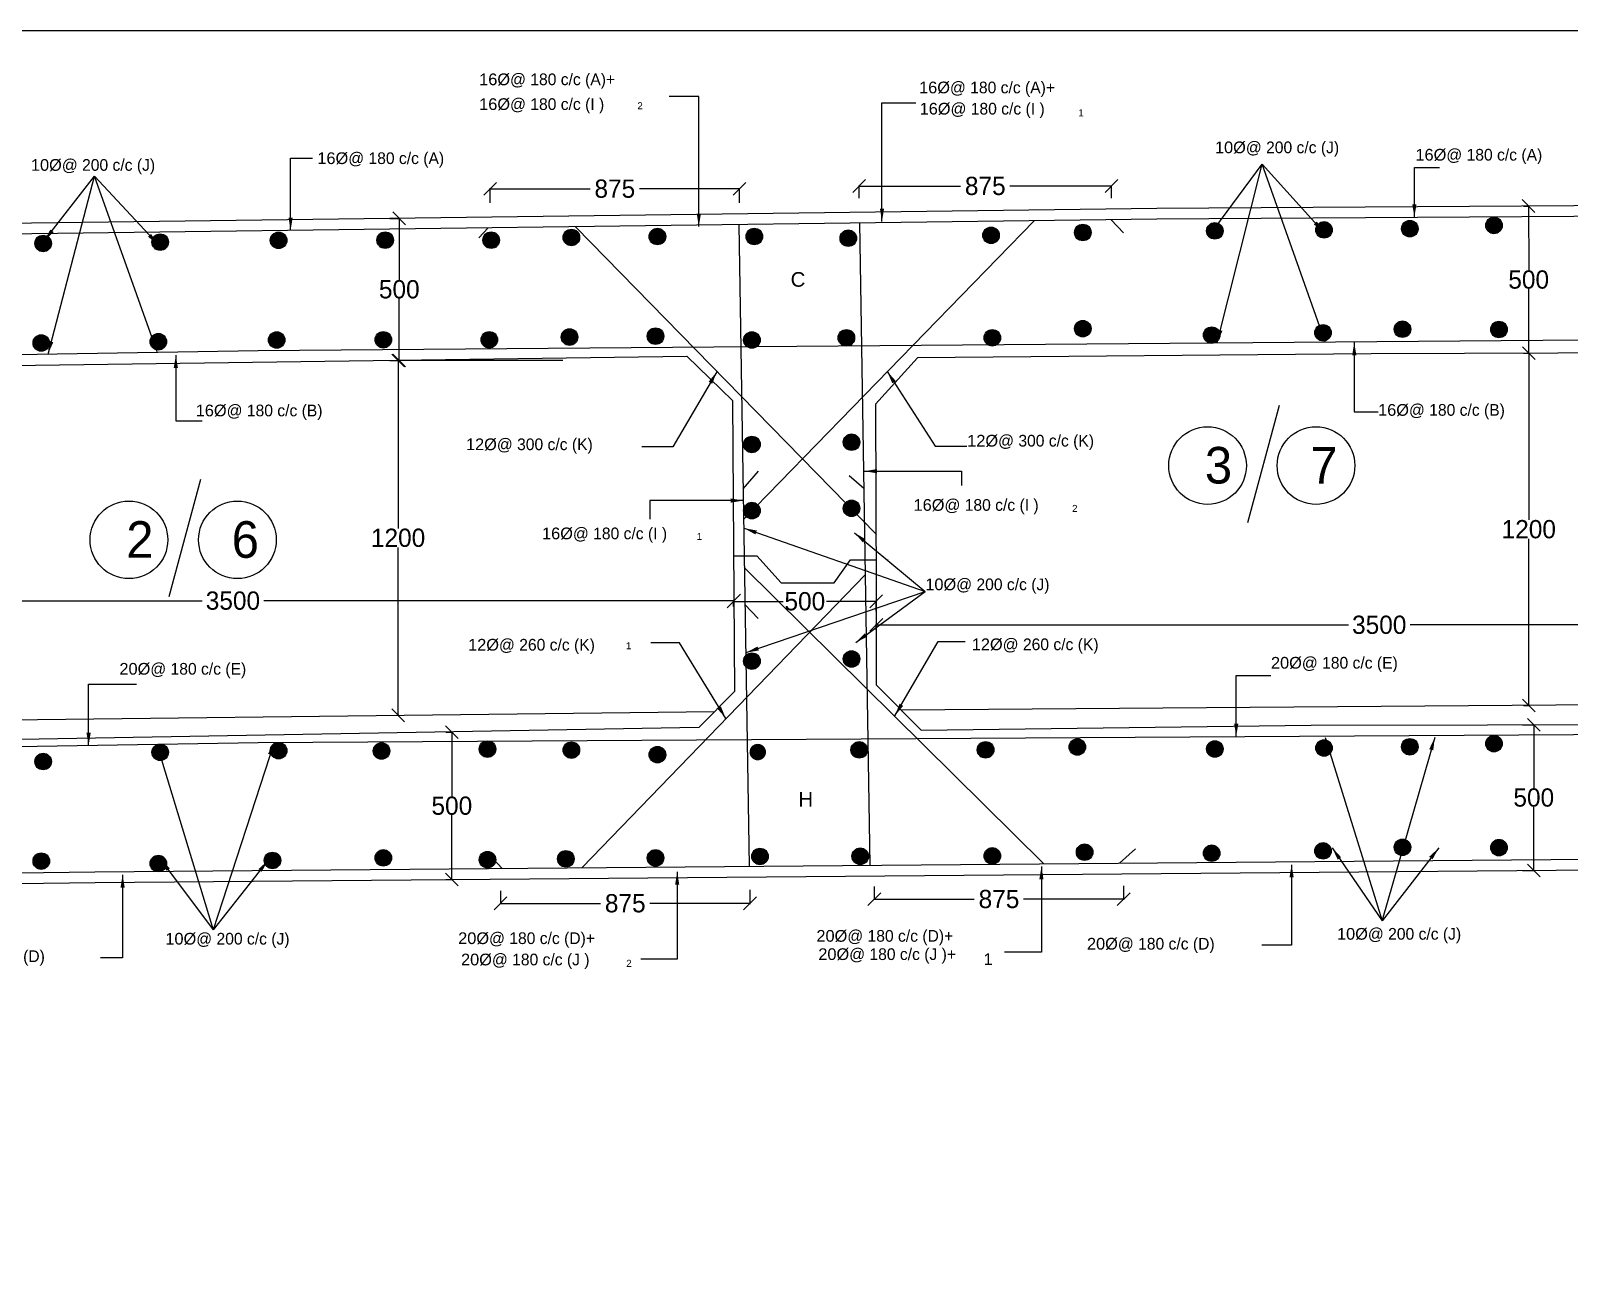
# Model space of a CAD drawing. Header units: inches. Extents: x 36 to 1751, y 50 to 883.
# Drawn here: x 513.8 to 935.1, y 542.3 to 882.6 of the extents above; entities that cross this region are included whole.
import ezdxf

# ---------------------------------------------------------------- set-up
doc = ezdxf.new("R2010")
doc.units = ezdxf.units.IN
doc.header["$MEASUREMENT"] = 0
for name, color, linetype in [('DIMENSION', 7, 'Continuous'), ('DRAWING', 2, 'Continuous'), ('HATCH', 7, 'Continuous'), ('TEXT', 7, 'Continuous')]:
    doc.layers.add(name, color=color, linetype=linetype)
doc.dimstyles.get("Standard").update_dxf_attribs({"dimtxt": 5, "dimasz": 3.5, "dimexe": 0.18, "dimexo": 0.0625, "dimgap": 0.09, "dimtad": 0, "dimtih": 1, "dimtoh": 1, "dimdec": 4, "dimzin": 0, "dimdsep": 46, "dimlunit": 4, "dimtxsty": 'Standard', "dimblk": 'OBLIQUE', "dimcen": 0.09, "dimadec": 0, "dimazin": 0, "dimtfac": 1, "dimtdec": 4, "dimtofl": 0, "dimtmove": 0, "dimatfit": 3, "dimfxl": 1, "dimtolj": 1, "dimtzin": 0, "dimarcsym": 0})

# ---------------------------------------------------------------- blocks, each defined once
blk = doc.blocks.new('_Oblique')
at = {"color": 0, "linetype": 'ByBlock', "lineweight": -2}
blk.add_line((-0.5, -0.5), (0.5, 0.5), dxfattribs=at)
blk = doc.blocks.new('*D45')
at = {"layer": 'Defpoints', "color": 0, "transparency": 16777216}
for p in [(707.9, 839.37), (639.66, 835.44), (707.9, 835.44)]:
    blk.add_point(p, dxfattribs=at)
at = {"layer": 'DIMENSION', "color": 0, "lineweight": -2, "transparency": 16777216}
for p, q in [((639.66, 835.5), (639.66, 839.55)), ((639.66, 839.37), (667.02, 839.37)), ((707.9, 839.37), (680.53, 839.37)), ((707.9, 835.5), (707.9, 839.55))]:
    blk.add_line(p, q, dxfattribs=at)
at = {"layer": 'DIMENSION', "color": 0, "lineweight": -2, "transparency": 16777216, "xscale": 3.5, "yscale": 3.5, "zscale": 3.5, "rotation": 180}
blk.add_blockref('_Oblique', (639.66, 839.37), dxfattribs=at)
at = {"layer": 'DIMENSION', "color": 0, "lineweight": -2, "transparency": 16777216, "xscale": 3.5, "yscale": 3.5, "zscale": 3.5}
blk.add_blockref('_Oblique', (707.9, 839.37), dxfattribs=at)
at = {"layer": 'DIMENSION', "color": 0, "transparency": 16777216, "insert": (673.78, 839.37), "char_height": 5, "attachment_point": 5}
blk.add_mtext('\\A1;875', dxfattribs=at)
blk = doc.blocks.new('*D46')
at = {"layer": 'Defpoints', "color": 0, "transparency": 16777216}
for p in [(809.77, 840.12), (740.67, 836.74), (809.77, 836.74)]:
    blk.add_point(p, dxfattribs=at)
at = {"layer": 'DIMENSION', "color": 0, "lineweight": -2, "transparency": 16777216}
for p, q in [((740.67, 836.8), (740.67, 840.3)), ((740.67, 840.12), (768.46, 840.12)), ((809.77, 840.12), (781.97, 840.12)), ((809.77, 836.8), (809.77, 840.3))]:
    blk.add_line(p, q, dxfattribs=at)
at = {"layer": 'DIMENSION', "color": 0, "lineweight": -2, "transparency": 16777216, "xscale": 3.5, "yscale": 3.5, "zscale": 3.5, "rotation": 180}
blk.add_blockref('_Oblique', (740.67, 840.12), dxfattribs=at)
at = {"layer": 'DIMENSION', "color": 0, "lineweight": -2, "transparency": 16777216, "xscale": 3.5, "yscale": 3.5, "zscale": 3.5}
blk.add_blockref('_Oblique', (809.77, 840.12), dxfattribs=at)
at = {"layer": 'DIMENSION', "color": 0, "transparency": 16777216, "insert": (775.22, 840.12), "char_height": 5, "attachment_point": 5}
blk.add_mtext('\\A1;875', dxfattribs=at)
blk = doc.blocks.new('*D49')
at = {"layer": 'Defpoints', "color": 0, "transparency": 16777216}
for p in [(642.49, 647.18), (710.78, 647.4), (710.78, 643.65)]:
    blk.add_point(p, dxfattribs=at)
at = {"layer": 'DRAWING', "color": 0, "lineweight": -2, "transparency": 16777216}
for p, q in [((642.49, 647.11), (642.49, 643.47)), ((710.78, 647.33), (710.78, 643.47)), ((642.49, 643.65), (669.88, 643.65)), ((710.78, 643.65), (683.39, 643.65))]:
    blk.add_line(p, q, dxfattribs=at)
at = {"layer": 'DRAWING', "color": 0, "lineweight": -2, "transparency": 16777216, "xscale": 3.5, "yscale": 3.5, "zscale": 3.5, "rotation": 180}
blk.add_blockref('_Oblique', (642.49, 643.65), dxfattribs=at)
at = {"layer": 'DRAWING', "color": 0, "lineweight": -2, "transparency": 16777216, "xscale": 3.5, "yscale": 3.5, "zscale": 3.5}
blk.add_blockref('_Oblique', (710.78, 643.65), dxfattribs=at)
at = {"layer": 'DRAWING', "color": 0, "transparency": 16777216, "insert": (676.63, 643.65), "char_height": 5, "attachment_point": 5}
blk.add_mtext('\\A1;875', dxfattribs=at)
blk = doc.blocks.new('*D50')
at = {"layer": 'Defpoints', "color": 0, "transparency": 16777216}
for p in [(744.83, 648.33), (813.12, 648.56), (813.12, 644.81)]:
    blk.add_point(p, dxfattribs=at)
at = {"layer": 'DRAWING', "color": 0, "lineweight": -2, "transparency": 16777216}
for p, q in [((744.83, 648.27), (744.83, 644.63)), ((744.83, 644.81), (772.22, 644.81)), ((813.12, 644.81), (785.73, 644.81)), ((813.12, 648.49), (813.12, 644.63))]:
    blk.add_line(p, q, dxfattribs=at)
at = {"layer": 'DRAWING', "color": 0, "lineweight": -2, "transparency": 16777216, "xscale": 3.5, "yscale": 3.5, "zscale": 3.5, "rotation": 180}
blk.add_blockref('_Oblique', (744.83, 644.81), dxfattribs=at)
at = {"layer": 'DRAWING', "color": 0, "lineweight": -2, "transparency": 16777216, "xscale": 3.5, "yscale": 3.5, "zscale": 3.5}
blk.add_blockref('_Oblique', (813.12, 644.81), dxfattribs=at)
at = {"layer": 'DRAWING', "color": 0, "transparency": 16777216, "insert": (778.98, 644.81), "char_height": 5, "attachment_point": 5}
blk.add_mtext('\\A1;875', dxfattribs=at)
blk = doc.blocks.new('*D54')
at = {"layer": 'Defpoints', "color": 0, "transparency": 16777216}
for p in [(627.43, 690.56), (627.43, 650.18), (629.15, 650.18)]:
    blk.add_point(p, dxfattribs=at)
at = {"layer": 'DIMENSION', "color": 0, "lineweight": -2, "transparency": 16777216}
for p, q in [((627.49, 690.56), (629.33, 690.56)), ((629.15, 690.56), (629.15, 672.96)), ((629.15, 650.18), (629.15, 667.78)), ((627.49, 650.18), (629.33, 650.18))]:
    blk.add_line(p, q, dxfattribs=at)
at = {"layer": 'DIMENSION', "color": 0, "lineweight": -2, "transparency": 16777216, "xscale": 3.5, "yscale": 3.5, "zscale": 3.5}
for p, rotation in [((629.15, 690.56), 90), ((629.15, 650.18), 270)]:
    blk.add_blockref('_Oblique', p, dxfattribs=dict(at, rotation=rotation))
at = {"layer": 'DIMENSION', "color": 0, "transparency": 16777216, "insert": (629.15, 670.37), "char_height": 5, "attachment_point": 5}
blk.add_mtext('\\A1;500', dxfattribs=at)
blk = doc.blocks.new('*D55')
at = {"layer": 'Defpoints', "color": 0, "transparency": 16777216}
for p in [(612.1, 831.26), (612.1, 792.35), (614.75, 792.35)]:
    blk.add_point(p, dxfattribs=at)
at = {"layer": 'DIMENSION', "color": 0, "lineweight": -2, "transparency": 16777216}
for p, q in [((612.16, 831.26), (614.93, 831.26)), ((614.75, 831.26), (614.75, 814.4)), ((614.75, 792.35), (614.75, 809.22)), ((612.16, 792.35), (614.93, 792.35))]:
    blk.add_line(p, q, dxfattribs=at)
at = {"layer": 'DIMENSION', "color": 0, "lineweight": -2, "transparency": 16777216, "xscale": 3.5, "yscale": 3.5, "zscale": 3.5}
for p, rotation in [((614.75, 831.26), 90), ((614.75, 792.35), 270)]:
    blk.add_blockref('_Oblique', p, dxfattribs=dict(at, rotation=rotation))
at = {"layer": 'DIMENSION', "color": 0, "transparency": 16777216, "insert": (614.75, 811.81), "char_height": 5, "attachment_point": 5}
blk.add_mtext('\\A1;500', dxfattribs=at)
blk = doc.blocks.new('*D56')
at = {"layer": 'Defpoints', "color": 0, "transparency": 16777216}
for p in [(659.62, 792.35), (614.43, 695.15), (614.68, 695.15)]:
    blk.add_point(p, dxfattribs=at)
at = {"layer": 'DIMENSION', "color": 0, "lineweight": -2, "transparency": 16777216}
for p, q in [((659.56, 792.35), (614.25, 792.35)), ((614.43, 792.35), (614.43, 746.34)), ((614.43, 695.15), (614.43, 741.16)), ((614.62, 695.15), (614.25, 695.15))]:
    blk.add_line(p, q, dxfattribs=at)
at = {"layer": 'DIMENSION', "color": 0, "lineweight": -2, "transparency": 16777216, "xscale": 3.5, "yscale": 3.5, "zscale": 3.5}
for p, rotation in [((614.43, 792.35), 90), ((614.43, 695.15), 270)]:
    blk.add_blockref('_Oblique', p, dxfattribs=dict(at, rotation=rotation))
at = {"layer": 'DIMENSION', "color": 0, "transparency": 16777216, "insert": (614.43, 743.75), "char_height": 5, "attachment_point": 5}
blk.add_mtext('\\A1;1200', dxfattribs=at)
blk = doc.blocks.new('*D60')
at = {"layer": 'Defpoints', "color": 0, "transparency": 16777216}
for p in [(431.95, 725.1), (706.45, 726.54), (706.45, 725.1)]:
    blk.add_point(p, dxfattribs=at)
at = {"layer": 'DIMENSION', "color": 0, "lineweight": -2, "transparency": 16777216}
for p, q in [((431.95, 725.16), (431.95, 726.72)), ((431.95, 726.54), (560.78, 726.54)), ((706.45, 726.54), (577.62, 726.54)), ((706.45, 725.16), (706.45, 726.72))]:
    blk.add_line(p, q, dxfattribs=at)
at = {"layer": 'DIMENSION', "color": 0, "lineweight": -2, "transparency": 16777216, "xscale": 3.5, "yscale": 3.5, "zscale": 3.5, "rotation": 180}
blk.add_blockref('_Oblique', (431.95, 726.54), dxfattribs=at)
at = {"layer": 'DIMENSION', "color": 0, "lineweight": -2, "transparency": 16777216, "xscale": 3.5, "yscale": 3.5, "zscale": 3.5}
blk.add_blockref('_Oblique', (706.45, 726.54), dxfattribs=at)
at = {"layer": 'DIMENSION', "color": 0, "transparency": 16777216, "insert": (569.2, 726.54), "char_height": 5, "attachment_point": 5}
blk.add_mtext('\\A1;3500', dxfattribs=at)
blk = doc.blocks.new('*D61')
at = {"layer": 'Defpoints', "color": 0, "transparency": 16777216}
for p in [(745.38, 718.48), (1020.83, 719.92), (1020.83, 718.48)]:
    blk.add_point(p, dxfattribs=at)
at = {"layer": 'DRAWING', "color": 0, "lineweight": -2, "transparency": 16777216}
for p, q in [((745.38, 718.54), (745.38, 720.1)), ((745.38, 719.92), (874.68, 719.92)), ((1020.83, 719.92), (891.53, 719.92)), ((1020.83, 718.54), (1020.83, 720.1))]:
    blk.add_line(p, q, dxfattribs=at)
at = {"layer": 'DRAWING', "color": 0, "lineweight": -2, "transparency": 16777216, "xscale": 3.5, "yscale": 3.5, "zscale": 3.5, "rotation": 180}
blk.add_blockref('_Oblique', (745.38, 719.92), dxfattribs=at)
at = {"layer": 'DRAWING', "color": 0, "lineweight": -2, "transparency": 16777216, "xscale": 3.5, "yscale": 3.5, "zscale": 3.5}
blk.add_blockref('_Oblique', (1020.83, 719.92), dxfattribs=at)
at = {"layer": 'DRAWING', "color": 0, "transparency": 16777216, "insert": (883.1, 719.92), "char_height": 5, "attachment_point": 5}
blk.add_mtext('\\A1;3500', dxfattribs=at)
blk = doc.blocks.new('*D100')
at = {"layer": 'Defpoints', "color": 0, "transparency": 16777216}
for p in [(922.51, 794.32), (924.06, 794.32), (922.51, 697.87)]:
    blk.add_point(p, dxfattribs=at)
at = {"layer": 'DIMENSION', "color": 0, "lineweight": -2, "transparency": 16777216}
for p, q in [((922.57, 794.32), (924.24, 794.32)), ((924.06, 794.32), (924.06, 748.69)), ((924.06, 697.87), (924.06, 743.51)), ((922.57, 697.87), (924.24, 697.87))]:
    blk.add_line(p, q, dxfattribs=at)
at = {"layer": 'DIMENSION', "color": 0, "lineweight": -2, "transparency": 16777216, "xscale": 3.5, "yscale": 3.5, "zscale": 3.5}
for p, rotation in [((924.06, 794.32), 90), ((924.06, 697.87), 270)]:
    blk.add_blockref('_Oblique', p, dxfattribs=dict(at, rotation=rotation))
at = {"layer": 'DIMENSION', "color": 0, "transparency": 16777216, "insert": (924.06, 746.1), "char_height": 5, "attachment_point": 5}
blk.add_mtext('\\A1;1200', dxfattribs=at)
blk = doc.blocks.new('*D101')
at = {"layer": 'Defpoints', "color": 0, "transparency": 16777216}
for p in [(922.51, 834.64), (922.57, 794.32), (924.06, 794.33)]:
    blk.add_point(p, dxfattribs=at)
at = {"layer": 'DIMENSION', "color": 0, "lineweight": -2, "transparency": 16777216}
for p, q in [((922.57, 834.64), (924.18, 834.64)), ((924, 834.64), (924.03, 817.07)), ((924.06, 794.33), (924.04, 811.89)), ((922.63, 794.32), (924.24, 794.33))]:
    blk.add_line(p, q, dxfattribs=at)
at = {"layer": 'DIMENSION', "color": 0, "lineweight": -2, "transparency": 16777216, "xscale": 3.5, "yscale": 3.5, "zscale": 3.5}
for p, rotation in [((924, 834.64), 90.08882135514855), ((924.06, 794.33), 270.0888213551486)]:
    blk.add_blockref('_Oblique', p, dxfattribs=dict(at, rotation=rotation))
at = {"layer": 'DIMENSION', "color": 0, "transparency": 16777216, "insert": (924.03, 814.48), "char_height": 5, "attachment_point": 5}
blk.add_mtext('\\A1;500', dxfattribs=at)
blk = doc.blocks.new('*D102')
at = {"layer": 'Defpoints', "color": 0, "transparency": 16777216}
for p in [(922.29, 692.55), (922.29, 652.66), (925.42, 652.66)]:
    blk.add_point(p, dxfattribs=at)
at = {"layer": 'DIMENSION', "color": 0, "lineweight": -2, "transparency": 16777216}
for p, q in [((922.35, 692.55), (925.6, 692.55)), ((925.42, 692.55), (925.42, 675.2)), ((925.42, 652.66), (925.42, 670.02)), ((922.35, 652.66), (925.6, 652.66))]:
    blk.add_line(p, q, dxfattribs=at)
at = {"layer": 'DIMENSION', "color": 0, "lineweight": -2, "transparency": 16777216, "xscale": 3.5, "yscale": 3.5, "zscale": 3.5}
for p, rotation in [((925.42, 692.55), 90), ((925.42, 652.66), 270)]:
    blk.add_blockref('_Oblique', p, dxfattribs=dict(at, rotation=rotation))
at = {"layer": 'DIMENSION', "color": 0, "transparency": 16777216, "insert": (925.42, 672.61), "char_height": 5, "attachment_point": 5}
blk.add_mtext('\\A1;500', dxfattribs=at)
blk = doc.blocks.new('*D105')
at = {"layer": 'Defpoints', "color": 0, "transparency": 16777216}
for p in [(706.29, 724.91), (745.34, 726.37), (745.34, 723.62)]:
    blk.add_point(p, dxfattribs=at)
at = {"layer": 'DIMENSION', "color": 0, "lineweight": -2, "transparency": 16777216}
for p, q in [((706.29, 724.98), (706.29, 726.55)), ((706.29, 726.37), (719.89, 726.37)), ((745.34, 726.37), (731.74, 726.37)), ((745.34, 723.68), (745.34, 726.55))]:
    blk.add_line(p, q, dxfattribs=at)
at = {"layer": 'DIMENSION', "color": 0, "lineweight": -2, "transparency": 16777216, "xscale": 3.5, "yscale": 3.5, "zscale": 3.5, "rotation": 180}
blk.add_blockref('_Oblique', (706.29, 726.37), dxfattribs=at)
at = {"layer": 'DIMENSION', "color": 0, "lineweight": -2, "transparency": 16777216, "xscale": 3.5, "yscale": 3.5, "zscale": 3.5}
blk.add_blockref('_Oblique', (745.34, 726.37), dxfattribs=at)
at = {"layer": 'DIMENSION', "color": 0, "transparency": 16777216, "insert": (725.81, 726.37), "char_height": 5, "attachment_point": 5}
blk.add_mtext('\\A1;500', dxfattribs=at)

msp = doc.modelspace()

# ---------------------------------------------------------------- hatches: boundary and pattern name
at = {"layer": 'HATCH'}
for points in [[(840.35479, 827.83646, 1), (835.8305, 827.83646, 1)], [(870.24685, 828.10412, 1), (865.72256, 828.10412, 1)], [(893.74648, 828.43975, 1), (889.22219, 828.43975, 1)], [(916.78627, 829.31711, 1), (912.26199, 829.31711, 1)], [(519.49158, 824.39897, 1), (514.9673, 824.39897, 1)], [(551.55173, 824.74806, 1), (547.02745, 824.74806, 1)], [(583.96413, 825.23593, 1), (579.43985, 825.23593, 1)], [(613.15769, 825.29459, 1), (608.63341, 825.29459, 1)], [(642.17647, 825.29459, 1), (637.65219, 825.29459, 1)], [(664.14783, 826.02993, 1), (659.62354, 826.02993, 1)], [(687.70497, 826.2777, 1), (683.18069, 826.2777, 1)], [(714.24334, 826.29655, 1), (709.71906, 826.29655, 1)], [(739.96831, 825.82554, 1), (735.44403, 825.82554, 1)], [(779.07041, 826.60713, 1), (774.54612, 826.60713, 1)], [(804.20113, 827.39053, 1), (799.67684, 827.39053, 1)], [(663.63452, 798.74988, 1), (659.11024, 798.74988, 1)], [(687.19167, 798.99765, 1), (682.66739, 798.99765, 1)], [(739.45501, 798.54549, 1), (734.93072, 798.54549, 1)], [(779.40803, 798.54905, 1), (774.88374, 798.54905, 1)], [(804.18396, 801.06719, 1), (799.65967, 801.06719, 1)], [(839.49056, 799.28665, 1), (834.96627, 799.28665, 1)], [(869.97301, 799.92714, 1), (865.44873, 799.92714, 1)], [(891.72068, 800.90543, 1), (887.19639, 800.90543, 1)], [(918.15977, 800.82398, 1), (913.63549, 800.82398, 1)], [(518.97828, 797.11892, 1), (514.45399, 797.11892, 1)], [(551.03842, 797.468, 1), (546.51414, 797.468, 1)], [(583.45083, 797.95587, 1), (578.92654, 797.95587, 1)], [(612.64439, 798.01453, 1), (608.1201, 798.01453, 1)], [(641.66317, 798.01453, 1), (637.13888, 798.01453, 1)], [(713.58133, 797.94275, 1), (709.05705, 797.94275, 1)], [(713.58133, 769.34543, 1), (709.05705, 769.34543, 1)], [(740.86946, 769.94817, 1), (736.34517, 769.94817, 1)], [(713.58133, 751.22601, 1), (709.05705, 751.22601, 1)], [(740.86946, 751.82875, 1), (736.34517, 751.82875, 1)], [(713.58133, 709.98845, 1), (709.05705, 709.98845, 1)], [(740.86946, 710.59119, 1), (736.34517, 710.59119, 1)], [(551.55173, 685.02628, 1), (547.02745, 685.02628, 1)], [(583.96413, 685.46415, 1), (579.43985, 685.46415, 1)], [(612.15769, 685.38907, 1), (607.63341, 685.38907, 1)], [(641.17647, 685.88907, 1), (636.65219, 685.88907, 1)], [(664.14783, 685.62442, 1), (659.62354, 685.62442, 1)], [(715.17888, 685.08356, 1), (710.65459, 685.08356, 1)], [(742.967, 685.6863, 1), (738.44272, 685.6863, 1)], [(777.57041, 685.70162, 1), (773.04612, 685.70162, 1)], [(802.70113, 686.48502, 1), (798.17684, 686.48502, 1)], [(840.35479, 685.93095, 1), (835.8305, 685.93095, 1)], [(870.24685, 686.19861, 1), (865.72256, 686.19861, 1)], [(893.74648, 686.53424, 1), (889.22219, 686.53424, 1)], [(916.78627, 687.4116, 1), (912.26199, 687.4116, 1)], [(519.49158, 682.49346, 1), (514.9673, 682.49346, 1)], [(687.70497, 684.37219, 1), (683.18069, 684.37219, 1)], [(518.97828, 655.2134, 1), (514.45399, 655.2134, 1)], [(582.29003, 655.40206, 1), (577.76574, 655.40206, 1)], [(612.64439, 656.10902, 1), (608.1201, 656.10902, 1)], [(641.16317, 655.60902, 1), (636.63888, 655.60902, 1)], [(662.63452, 655.84436, 1), (658.11024, 655.84436, 1)], [(687.19167, 656.09214, 1), (682.66739, 656.09214, 1)], [(715.79182, 656.48966, 1), (711.26754, 656.48966, 1)], [(743.2463, 656.54939, 1), (738.72201, 656.54939, 1)], [(779.40803, 656.64354, 1), (774.88374, 656.64354, 1)], [(804.68396, 657.66168, 1), (800.15967, 657.66168, 1)], [(839.49056, 657.38113, 1), (834.96627, 657.38113, 1)], [(869.97301, 658.02163, 1), (865.44873, 658.02163, 1)], [(891.72068, 658.99991, 1), (887.19639, 658.99991, 1)], [(918.15977, 658.91847, 1), (913.63549, 658.91847, 1)], [(551.03842, 654.56249, 1), (546.51414, 654.56249, 1)]]:
    msp.add_hatch(color=256, dxfattribs=at).paths.add_polyline_path(points)

# ---------------------------------------------------------------- linework, layer by layer
at = {"layer": 'DIMENSION'}
msp.add_lwpolyline([(1751.4297, 882.6464), (35.58486, 882.6464), (35.58486, 49.73647), (1751.4297, 49.73647)], close=True, dxfattribs=at)
for points in [[(855.68088, 780.04499), (847.00612, 747.9153)], [(560.31422, 759.69861), (551.63945, 727.56892)]]:
    msp.add_lwpolyline(points, dxfattribs=at)
for centre in [(836.0927, 763.56106), (865.79433, 763.56106), (540.72604, 743.21468), (570.42767, 743.21468)]:
    msp.add_circle(centre, 10.63358, dxfattribs=at)
at = {"layer": 'DRAWING'}
for points in [[(79.93174, 643.49572), (531.45996, 649.36701), (1374.92015, 656.4797), (1372.99968, 837.64473), (1064.86505, 835.5577), (822.19943, 833.99263), (401.99265, 828.53245), (76.93757, 823.2987), (79.93174, 643.49572)], [(82.82048, 646.47142), (531.42848, 652.30474), (1371.95122, 659.39266), (1370.09298, 834.68709), (1064.88495, 832.61987), (822.22799, 831.05486), (402.03539, 825.59486), (79.924, 820.40851)]]:
    msp.add_lwpolyline(points, close=True, dxfattribs=at)
for points in [[(788.60052, 830.6179), (709.02925, 748.81678)], [(740.78869, 829.99663), (743.58524, 654.09381)], [(809.68865, 830.89192), (813.03775, 827.29307)], [(639.08243, 828.67506), (636.5351, 825.93534)], [(662.98971, 828.98571), (745.40468, 744.70406)], [(707.74546, 829.56727), (710.53962, 653.81514)], [(80.48111, 786.95319), (113.79433, 787.41225), (576.09833, 795.07462), (1370.44539, 801.44216)], [(431.57004, 777.76577), (442.40823, 790.00823), (693.50375, 793.47914), (706.02658, 781.38294), (706.55995, 701.66827), (696.74559, 691.78095), (443.77535, 687.31053), (432.07716, 699.72503), (431.57004, 777.76577)], [(756.70298, 793.02927), (745.20036, 780.40674), (745.37563, 728.42191), (745.37563, 703.46501), (757.63794, 691.04752), (864.42517, 692.43524), (1009.35466, 692.72727), (1020.83083, 704.42384), (1020.83083, 782.81976), (1008.55571, 794.57718), (880.86762, 794.1998), (756.70298, 793.02927)], [(708.89679, 757.14854), (713.07927, 762.05863)], [(737.98252, 760.8496), (741.94276, 757.40582)], [(706.31123, 738.84073), (712.66119, 738.84073), (719.3311, 731.47094), (733.82242, 731.47094), (738.2902, 737.69746), (745.34436, 737.69746)], [(748.38588, 737.69746), (748.63737, 737.69746)], [(664.82522, 653.42964), (742.3204, 733.65241)], [(709.23921, 735.61061), (791.22785, 654.49557)], [(713.00711, 721.66729), (709.40051, 725.46459)], [(438.36756, 693.04945), (701.11465, 696.18249)], [(1015.079, 698.56154), (752.1576, 696.59721)], [(82.26799, 679.64908), (113.79433, 680.08352), (576.09833, 687.74588), (1371.59999, 692.52542)], [(811.98032, 654.67057), (816.36344, 658.59293)], [(639.64747, 656.76286), (642.85826, 653.2444)]]:
    msp.add_lwpolyline(points, dxfattribs=at)
for centre in [(838.09264, 827.83646), (867.9847, 828.10412), (891.48433, 828.43975), (914.52413, 829.31711), (517.22944, 824.39897), (549.28959, 824.74806), (581.70199, 825.23593), (610.89555, 825.29459), (639.91433, 825.29459), (661.88568, 826.02993), (685.44283, 826.2777), (711.9812, 826.29655), (737.70617, 825.82554), (776.80826, 826.60713), (801.93899, 827.39053), (661.37238, 798.74988), (684.92953, 798.99765), (737.19287, 798.54549), (777.14588, 798.54905), (801.92181, 801.06719), (837.22842, 799.28665), (867.71087, 799.92714), (889.45854, 800.90543), (915.89763, 800.82398), (516.71613, 797.11892), (548.77628, 797.468), (581.18869, 797.95587), (610.38224, 798.01453), (639.40102, 798.01453), (711.31919, 797.94275), (711.31919, 769.34543), (738.60731, 769.94817), (711.31919, 751.22601), (738.60731, 751.82875), (711.31919, 709.98845), (738.60731, 710.59119), (549.28959, 685.02628), (581.70199, 685.46415), (609.89555, 685.38907), (638.91433, 685.88907), (661.88568, 685.62442), (740.70486, 685.6863), (775.30826, 685.70162), (800.43899, 686.48502), (838.09264, 685.93095), (867.9847, 686.19861), (891.48433, 686.53424), (914.52413, 687.4116), (517.22944, 682.49346), (685.44283, 684.37219), (516.71613, 655.2134), (580.02789, 655.40206), (610.38224, 656.10902), (638.90102, 655.60902), (660.37238, 655.84436), (684.92953, 656.09214), (713.52968, 656.48966), (740.98416, 656.54939), (777.14588, 656.64354), (802.42181, 657.66168), (837.22842, 657.38113), (867.71087, 658.02163), (889.45854, 658.99991), (915.89763, 658.91847), (548.77628, 654.56249)]:
    msp.add_circle(centre, 2.26214, dxfattribs=at)

# ---------------------------------------------------------------- texts
at = {"layer": 'DIMENSION', "attachment_point": 1}
for s, insert, char_height, width in [('{\\fArial|b0|i0|c0|p32;C}', (721.92301, 816.54251), 4.005851, 18695.6054161), ('{\\fArial|b0|i0|c0|p32;2}', (798.98872, 752.78451), 1.9228085, 8973.8905997), ('{\\fArial|b0|i0|c0|p32;1}', (696.21194, 745.12037), 1.9228085, 8973.8905997), ('{\\fArial|b0|i0|c0|p32;1}', (676.80701, 715.16902), 1.9228085, 8973.8905997), ('{\\fArial|b0|i0|c0|p32;H}', (724.04308, 674.18204), 4.005851, 18695.6054161), ('{\\fArial|b0|i0|c0|p32;2}', (676.9053, 628.18348), 1.9228085, 8973.8905997)]:
    msp.add_mtext(s, dxfattribs=dict(at, insert=insert, char_height=char_height, width=width))
at = {"layer": 'TEXT', "attachment_point": 1}
for s, insert, char_height, width in [('{\\fArial|b0|i0|c0|p32;16Ø\\fMS Shell Dlg|b0|i0|c0|p32;@} 180 c/c (A)+', (636.63218, 870.94688), 3.2046808, 14956.4843329), ('{\\fArial|b0|i0|c0|p32;16Ø\\fMS Shell Dlg|b0|i0|c0|p32;@} 180 c/c (A)+', (757.09498, 868.71432), 3.2046808, 14956.4843329), ('{\\fArial|b0|i0|c0|p32;16Ø\\fMS Shell Dlg|b0|i0|c0|p32;@} 180 c/c (I )', (636.63218, 864.15569), 3.2046808, 14956.4843329), ('{\\fArial|b0|i0|c0|p32;2}', (679.945, 863.07552), 1.9228085, 8973.8905997), ('{\\fArial|b0|i0|c0|p32;16Ø\\fMS Shell Dlg|b0|i0|c0|p32;@} 180 c/c (I )', (757.24429, 862.90291), 3.2046808, 14956.4843329), ('{\\fArial|b0|i0|c0|p32;1}', (800.69118, 861.13802), 1.9228085, 8973.8905997), ('{\\fArial|b0|i0|c0|p32;10Ø\\fMS Shell Dlg|b0|i0|c0|p32;@} 200 c/c (J)', (838.11625, 852.31168), 3.2046808, 14956.4843329), ('{\\fArial|b0|i0|c0|p32;10Ø\\fMS Shell Dlg|b0|i0|c0|p32;@} 200 c/c (J)', (513.88442, 847.4975), 3.2046808, 14956.4843329), ('{\\fArial|b0|i0|c0|p32;16Ø\\fMS Shell Dlg|b0|i0|c0|p32;@} 180 c/c (A)', (592.31842, 849.3472), 3.2046808, 14956.4843329), ('{\\fArial|b0|i0|c0|p32;16Ø\\fMS Shell Dlg|b0|i0|c0|p32;@} 180 c/c (A)', (893.02213, 850.28966), 3.2046808, 14956.4843329), ('{\\fArial|b0|i0|c0|p32;16Ø\\fMS Shell Dlg|b0|i0|c0|p32;@} 180 c/c (B)', (559.01474, 780.24894), 3.2046808, 14956.4843329), ('{\\fArial|b0|i0|c0|p32;16Ø\\fMS Shell Dlg|b0|i0|c0|p32;@} 180 c/c (B)', (882.78701, 780.40122), 3.2046808, 14956.4843329), ('{\\fArial|b0|i0|c0|p32;12Ø\\fMS Shell Dlg|b0|i0|c0|p32;@} 300 c/c (K)', (633.01187, 770.98341), 3.2046808, 14956.4843329), ('{\\fArial|b0|i0|c0|p32;12Ø\\fMS Shell Dlg|b0|i0|c0|p32;@} 300 c/c (K)', (770.27995, 771.97005), 3.2046808, 14956.4843329), ('3', (835.36436, 768.6649), 10.02817, 46802.199989), ('7', (864.23711, 768.6649), 10.02817, 46802.199989), ('{\\fArial|b0|i0|c0|p32;16Ø\\fMS Shell Dlg|b0|i0|c0|p32;@} 180 c/c (I )', (755.58951, 754.37299), 3.2046808, 14956.4843329), ('2', (539.9977, 748.31852), 10.02817, 46802.199989), ('6', (568.87045, 748.31852), 10.02817, 46802.199989), ('{\\fArial|b0|i0|c0|p32;16Ø\\fMS Shell Dlg|b0|i0|c0|p32;@} 180 c/c (I )', (653.84304, 746.57673), 3.2046808, 14956.4843329), ('{\\fArial|b0|i0|c0|p32;10Ø\\fMS Shell Dlg|b0|i0|c0|p32;@} 200 c/c (J)', (758.80197, 732.62272), 3.2046808, 14956.4843329), ('{\\fArial|b0|i0|c0|p32;12Ø\\fMS Shell Dlg|b0|i0|c0|p32;@} 260 c/c (K)', (633.59767, 716.08243), 3.2046808, 14956.4843329), ('{\\fArial|b0|i0|c0|p32;12Ø\\fMS Shell Dlg|b0|i0|c0|p32;@} 260 c/c (K)', (771.52991, 716.19938), 3.2046808, 14956.4843329), ('{\\fArial|b0|i0|c0|p32;20Ø\\fMS Shell Dlg|b0|i0|c0|p32;@} 180 c/c (E)', (538.11804, 709.49059), 3.2046808, 14956.4843329), ('{\\fArial|b0|i0|c0|p32;20Ø\\fMS Shell Dlg|b0|i0|c0|p32;@} 180 c/c (E)', (853.4582, 711.14457), 3.2046808, 14956.4843329), ('{\\fArial|b0|i0|c0|p32;20Ø\\fMS Shell Dlg|b0|i0|c0|p32;@} 180 c/c (D)+ ', (728.98148, 636.34632), 3.2046808, 14956.4843329), ('{\\fArial|b0|i0|c0|p32;10Ø\\fMS Shell Dlg|b0|i0|c0|p32;@} 200 c/c (J)', (871.53569, 636.90079), 3.2046808, 14956.4843329), ('{\\fArial|b0|i0|c0|p32;10Ø\\fMS Shell Dlg|b0|i0|c0|p32;@} 200 c/c (J)', (550.69802, 635.56554), 3.2046808, 14956.4843329), ('{\\fArial|b0|i0|c0|p32;20Ø\\fMS Shell Dlg|b0|i0|c0|p32;@} 180 c/c (D)+ ', (630.88067, 635.70985), 3.2046808, 14956.4843329), ('{\\fArial|b0|i0|c0|p32;20Ø\\fMS Shell Dlg|b0|i0|c0|p32;@} 180 c/c (D)', (803.07229, 634.19738), 3.2046808, 14956.4843329), ('{\\fArial|b0|i0|c0|p32;20Ø\\fMS Shell Dlg|b0|i0|c0|p32;@} 180 c/c (D)', (482.74175, 630.77817), 3.2046808, 14956.4843329), ('{\\fArial|b0|i0|c0|p32;20Ø\\fMS Shell Dlg|b0|i0|c0|p32;@} 180 c/c (J )', (631.66022, 629.87246), 3.2046808, 14956.4843329), ('{\\fArial|b0|i0|c0|p32;20Ø\\fMS Shell Dlg|b0|i0|c0|p32;@} 180 c/c (J )+ ', (729.50038, 631.33824), 3.2046808, 14956.4843329), ('{\\fArial|b0|i0|c0|p32;1}', (774.76113, 629.96883), 3.2046808, 14956.4843329)]:
    msp.add_mtext(s, dxfattribs=dict(at, insert=insert, char_height=char_height, width=width))

# ---------------------------------------------------------------- dimensions: what is measured, and where the dimension line sits
at = {"layer": 'DIMENSION'}
for base, p1, p2, text, picture, middle in [((707.89537, 839.37322), (639.65612, 835.44013), (707.89537, 835.44013), '875', '*D45', (673.77575, 839.37322)), ((809.76584, 840.11641), (740.67027, 836.7371), (809.76584, 836.7371), '875', '*D46', (775.21805, 840.11641)), ((745.33582, 726.36648), (706.29326, 724.9126), (745.33582, 723.61828), '500', '*D105', (725.81454, 726.36648))]:
    dim = msp.add_linear_dim(base=base, p1=p1, p2=p2, text=text, dimstyle='Standard', dxfattribs=at)
    dim.commit()
    dim.dimension.update_dxf_attribs({"geometry": picture, "text_midpoint": middle})
for p1, p2, distance, text, picture, middle in [((922.50618, 834.63956), (922.56868, 794.32286), 1.49363, '500', '*D101', (924.03106, 814.48352)), ((612.09604, 831.26254), (612.09604, 792.35384), 2.65553, '500', '*D55', (614.75157, 811.80819)), ((922.50618, 697.86992), (922.50618, 794.32286), -1.55614, '1200', '*D100', (924.06231, 746.09639)), ((431.95149, 725.09743), (706.44749, 725.09743), 1.44563, '3500', '*D60', (569.19949, 726.54307)), ((627.42685, 690.55597), (627.42685, 650.17628), 1.72507, '500', '*D54', (629.15191, 670.36612)), ((922.28667, 692.55183), (922.28667, 652.66276), 3.1286, '500', '*D102', (925.41527, 672.60729))]:
    dim = msp.add_aligned_dim(p1=p1, p2=p2, distance=distance, text=text, dimstyle='Standard', dxfattribs=at)
    dim.commit()
    dim.dimension.update_dxf_attribs({"geometry": picture, "text_midpoint": middle})
dim = msp.add_linear_dim(base=(614.43328, 695.15184), p1=(659.62375, 792.35384), p2=(614.68105, 695.15184), angle=90, text='1200', dimstyle='Standard', dxfattribs=at)
dim.commit()
dim.dimension.update_dxf_attribs({"geometry": '*D56', "text_midpoint": (614.43328, 743.75284)})
at = {"layer": 'DRAWING'}
dim = msp.add_aligned_dim(p1=(745.37563, 718.47547), p2=(1020.83083, 718.47547), distance=1.44563, text='3500', dimstyle='Standard', dxfattribs=at)
dim.commit()
dim.dimension.update_dxf_attribs({"geometry": '*D61', "text_midpoint": (883.10323, 719.9211)})
for base, p1, p2, picture, middle in [((710.77747, 643.64875), (642.48905, 647.17581), (710.77747, 647.39657), '*D49', (676.63326, 643.64875)), ((813.12229, 644.80751), (744.83387, 648.33457), (813.12229, 648.55533), '*D50', (778.97808, 644.80751))]:
    dim = msp.add_linear_dim(base=base, p1=p1, p2=p2, text='875', dimstyle='Standard', dxfattribs=at)
    dim.commit()
    dim.dimension.update_dxf_attribs({"geometry": picture, "text_midpoint": middle})

# ---------------------------------------------------------------- leaders
at = {"layer": 'DIMENSION'}
for points in [[(696.78117, 829.02735), (696.78117, 864.61873), (688.64646, 864.61873)], [(746.94137, 830.39351), (746.94137, 862.90618), (756.24029, 862.90618)], [(584.99187, 827.96979), (584.99187, 847.71017), (590.99675, 847.71017)], [(517.51932, 825.09016), (531.30537, 842.83972)], [(518.56792, 794.10659), (531.30537, 842.83972)], [(548.42806, 794.74161), (531.30537, 842.83972)], [(548.72872, 824.06309), (531.30537, 842.83972)], [(836.50602, 826.45931), (851.08957, 846.07906)], [(838.74576, 797.19062), (851.08957, 846.07906)], [(867.95015, 827.42069), (851.08957, 846.07906)], [(868.29672, 797.44656), (851.08957, 846.07906)], [(892.72994, 831.63802), (892.72994, 845.20465), (899.62703, 845.20465)], [(709.17581, 746.38721), (758.7424, 729.09383)], [(739.39781, 745.16426), (758.7424, 729.09383)], [(709.72727, 712.3216), (758.7424, 729.09383)], [(739.75541, 715.09685), (758.7424, 729.09383)], [(750.47516, 695.01541), (762.35085, 715.39037), (769.71388, 715.39037)], [(843.94126, 689.33421), (843.94126, 706.04233), (853.43876, 706.04233)], [(548.40411, 687.16326), (563.7875, 636.40089)], [(580.4556, 687.73767), (563.7875, 636.40089)], [(868.3223, 689.11997), (883.89909, 638.88439)], [(898.3183, 689.0824), (883.89909, 639.07381)], [(870.23117, 658.84108), (883.89909, 638.88439)], [(899.39334, 658.8306), (883.89909, 638.88439)], [(549.39425, 655.6861), (563.7875, 636.40089)], [(578.80059, 655.40593), (563.7875, 636.40089)], [(859.10949, 654.24196), (859.10949, 632.15838), (850.99652, 632.15838)], [(538.9906, 651.47939), (538.9906, 628.72748), (532.90249, 628.72748)]]:
    msp.add_leader(points, dimstyle='Standard', override={"dimgap": 0.09, "dimtad": 0}, dxfattribs=at)
at = {"layer": 'DRAWING'}
for points in [[(876.26357, 797.24875), (876.26357, 778.23693), (882.80704, 778.23693)], [(553.56767, 793.78806), (553.56767, 775.77827), (560.74113, 775.77827)], [(701.73129, 789.25918), (689.63643, 768.64534), (681.16111, 768.64534)], [(748.35554, 789.35765), (761.50486, 768.8779), (770.15919, 768.8779)], [(742.11828, 762.01054), (768.73692, 762.01054), (768.73692, 758.09174)], [(708.98386, 753.97611), (683.41051, 753.97611), (683.41051, 748.87633)], [(704.162, 694.31069), (691.50348, 714.98596), (683.64112, 714.98596)], [(529.67528, 686.85873), (529.67528, 703.71569), (542.82331, 703.71569)], [(790.59901, 653.71085), (790.59901, 630.26013), (780.46628, 630.26013)], [(690.85707, 652.24215), (690.85707, 628.35294), (680.86414, 628.35294)]]:
    msp.add_leader(points, dimstyle='Standard', override={"dimgap": 0.09, "dimtad": 0}, dxfattribs=at)

doc.saveas('drawing.dxf')
